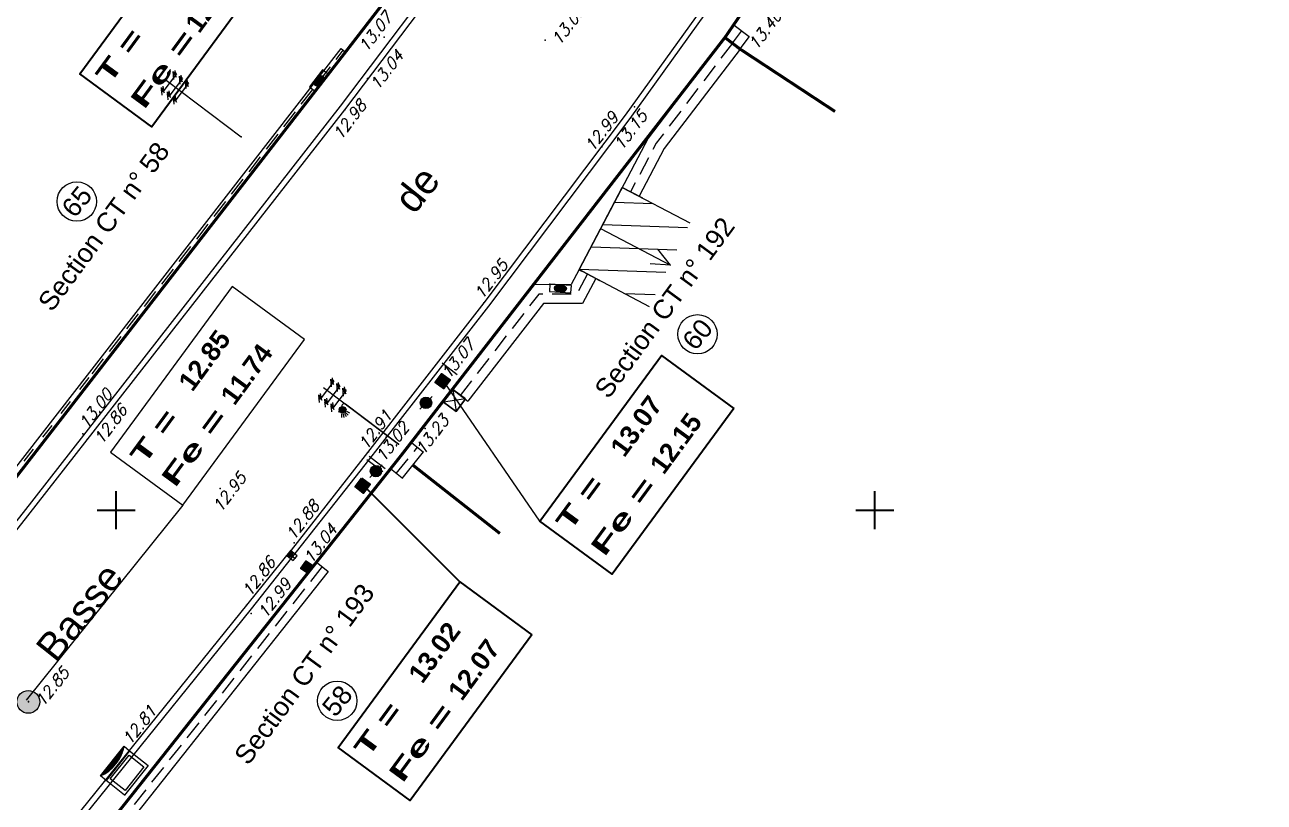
# Model space of a CAD drawing. Header units: metres. Extents: x 1380671 to 1381006, y 5226540 to 5226904.
# Drawn here: x 1380917.59 to 1380950.26, y 5226832.29 to 5226852.8 of the extents above; entities that cross this region are included whole.
import ezdxf
from ezdxf.enums import TextEntityAlignment as Align

# ---------------------------------------------------------------- set-up
doc = ezdxf.new("R2010")
doc.units = ezdxf.units.M
doc.header["$LTSCALE"] = 2
doc.linetypes.add('Grille', pattern=[0.4, 0.2, -0.2])
doc.linetypes.add('INTERROMPU2', pattern=[0.375, 0.25, -0.125])
for name, color, linetype, lineweight in [('ASSEP_P_AFFRON', 30, 'Continuous', 0), ('ASSEP_P_AV----', 30, 'Continuous', 0), ('ASSEP_P_AV--RC', 30, 'Continuous', 0), ('ASSEP_P_TEXRCA', 30, 'Continuous', 0), ('ASSEP_P_TEXRP', 30, 'Continuous', 0), ('ASSEP_P_TEXRRA', 30, 'Continuous', 0), ('ASSEU_P_TEXRCA', 32, 'Continuous', 0), ('ASSEU_P_TEXRRA', 32, 'Continuous', 0), ('CAD_F_PARCELLE', 253, 'Continuous', 0), ('EAU_P_BCR', 5, 'Continuous', 0), ('ECLAI_P_SUPPE1', 6, 'Continuous', 0), ('ELEC_P_SUPEBTB', 1, 'Continuous', 0), ('FDP_F_BATI', 7, 'Continuous', 9), ('FDP_F_BATIPILI', 7, 'Continuous', 0), ('FDP_F_PARCELLE', 7, 'Continuous', 0), ('FDP_F_TBATNUM', 7, 'Continuous', 0), ('FDP_L_BATI', 7, 'Continuous', 0), ('FDP_L_MURBAHUT', 7, 'Continuous', 0), ('FDP_L_MURPLEIN', 7, 'Continuous', 0), ('FDP_P_SEUILPIE', 7, 'Continuous', 0), ('GAZ_P_AFFREC', 2, 'Continuous', 0), ('TOPOALT', 7, 'Continuous', 0), ('TOPOJIS', 7, 'Continuous', 0), ('VOIE_F_TEXNOM', 252, 'Continuous', 0), ('VOIE_L_BORDURE', 252, 'Continuous', 0)]:
    doc.layers.add(name, color=color, linetype=linetype, lineweight=lineweight)
for name, color, linetype in [('ASSEU_TEXRCA', 32, 'Continuous'), ('ASSEU_TEXRP', 32, 'Continuous'), ('MEP_F_CARRO', 7, 'Continuous')]:
    doc.layers.add(name, color=color, linetype=linetype)
doc.layers.get('0').freeze()
doc.styles.add('ARIAL', font='arialbd.ttf')
doc.styles.add('Arial 1.0', font='arial.ttf', dxfattribs={"height": 0.2})
doc.styles.add('Romans 1.5', font='Romans.shx', dxfattribs={"height": 0.3})

# ---------------------------------------------------------------- blocks, each defined once
blk = doc.blocks.new('TCPOINT')
at = {"color": 0}
blk.add_point((0, 0), dxfattribs=at)
at = {"layer": 'TOPOALT', "style": 'Romans 1.5'}
blk.add_attdef('ALT', text='', height=0.3, dxfattribs=at).set_placement((0.1, -0.1), align=Align.TOP_LEFT)
blk = doc.blocks.new('ftc098')
blk.add_line((0, 0.25), (0, 0))
at = {"color": 0}
for p, q in [((1, 0.25), (1, 0)), ((1, 0), (1, 0.25)), ((1, 0), (0, 0))]:
    blk.add_line(p, q, dxfattribs=at)
at = {"flags": 128}
for points in [[(0.5, 0.85), (0.412, 0.65)], [(0.5, 0), (0.5, 0.85)], [(0.5, 0.85), (0.588, 0.65)]]:
    blk.add_lwpolyline(points, dxfattribs=at)
blk = doc.blocks.new('ftc038b')
h = blk.add_hatch(color=256)
edge = h.paths.add_edge_path()
edge.add_ellipse((0.5, 0.099), major_axis=(-0.281, 0), ratio=0.350534, start_angle=0, end_angle=360)
blk.add_line((0, 0), (1, 0))
at = {"linetype": 'Continuous'}
blk.add_line((0, 0), (1, 0), dxfattribs=at)
blk.add_lwpolyline([(0, 0), (1, 0), (1, 0.197), (0, 0.197)], close=True)
blk.add_ellipse((0.5, 0.099), major_axis=(-0.281, 0), ratio=0.350534)
blk = doc.blocks.new('ftc009')
at = {"color": 0}
for p, q in [((0, 1), (1, 1)), ((0, 0), (1, 1)), ((1, 1), (0, 1)), ((0, 1), (1, 0)), ((1, 1), (1, 0)), ((1, 0), (1, 1)), ((1, 0), (0, 0))]:
    blk.add_line(p, q, dxfattribs=at)
blk.add_line((0, 1), (0, 0))
blk = doc.blocks.new('ftc001')
blk.add_hatch(color=256).paths.add_polyline_path([(0, 0), (0, 1), (1, 1), (1, 0)])
at = {"color": 0}
blk.add_lwpolyline([(0, 0), (0, 1), (1, 1), (1, 0)], close=True, dxfattribs=at)
blk = doc.blocks.new('point')
blk.add_point((0, 0))
blk = doc.blocks.new('ftc041')
for color, points in [(30, [(-0.11, 1.665), (-0.245, 1.76, 0.106841), (-0.252, 1.726, 0.662962)]), (256, [(-0.245, 1.76), (-0.11, 1.665, 0.202673), (-0.085, 1.726, 0.806944)])]:
    blk.add_hatch(color=color).paths.add_polyline_path(points)
blk.add_line((-0.27, 1.778), (-0.08, 1.645))
at = {"color": 30}
for points in [[(-0.269, 1.682), (-0.344, 1.63)], [(-0.243, 1.651), (-0.304, 1.578)], [(-0.209, 1.63), (-0.251, 1.543)], [(-0.174, 1.619), (-0.191, 1.526)], [(-0.128, 1.62), (-0.119, 1.531)]]:
    blk.add_lwpolyline(points, dxfattribs=at)
at = {"color": 0}
blk.add_lwpolyline([(0, 0), (0, 1.755)], dxfattribs=at)
blk.add_circle((-0.168, 1.726), 0.0839, dxfattribs=at)
blk.add_arc((-0.068, 1.743), 0.0691, 9.9206, 135.2883)
blk.add_blockref('point', (0, 0))
blk = doc.blocks.new('ftc027')
for points in [[(-0.298, 2.417), (-0.251, 2.417), (-0.251, 2.361), (-0.298, 2.361)], [(0.298, 2.417), (0.251, 2.417), (0.251, 2.361), (0.298, 2.361)], [(-0.298, 2.217), (-0.251, 2.217), (-0.251, 2.161), (-0.298, 2.161)], [(-0.298, 2.017), (-0.251, 2.017), (-0.251, 1.961), (-0.298, 1.961)], [(0.298, 2.217), (0.251, 2.217), (0.251, 2.161), (0.298, 2.161)], [(0.298, 2.017), (0.251, 2.017), (0.251, 1.961), (0.298, 1.961)]]:
    blk.add_hatch(color=256).paths.add_polyline_path(points)
at = {"color": 0}
for p, q in [((0.298, 2.361), (-0.298, 2.361)), ((0.298, 2.161), (-0.298, 2.161)), ((0.298, 1.961), (-0.298, 1.961))]:
    blk.add_line(p, q, dxfattribs=at)
at = {"flags": 128}
for points in [[(-0.378, 2.324), (-0.224, 2.463), (-0.296, 2.315), (-0.171, 2.445), (-0.171, 2.445)], [(0.14, 2.324), (0.295, 2.463), (0.223, 2.315), (0.348, 2.445), (0.348, 2.445)], [(-0.378, 2.124), (-0.224, 2.263), (-0.296, 2.115), (-0.171, 2.245), (-0.171, 2.245)], [(-0.378, 1.924), (-0.224, 2.063), (-0.296, 1.915), (-0.171, 2.045), (-0.171, 2.045)], [(0.14, 2.124), (0.295, 2.263), (0.223, 2.115), (0.348, 2.245), (0.348, 2.245)], [(0.14, 1.924), (0.295, 2.063), (0.223, 1.915), (0.348, 2.045), (0.348, 2.045)]]:
    blk.add_lwpolyline(points, dxfattribs=at)
for points in [[(-0.298, 2.417), (-0.251, 2.417), (-0.251, 2.361), (-0.298, 2.361)], [(0.298, 2.417), (0.251, 2.417), (0.251, 2.361), (0.298, 2.361)], [(-0.298, 2.217), (-0.251, 2.217), (-0.251, 2.161), (-0.298, 2.161)], [(-0.298, 2.017), (-0.251, 2.017), (-0.251, 1.961), (-0.298, 1.961)], [(0.298, 2.217), (0.251, 2.217), (0.251, 2.161), (0.298, 2.161)], [(0.298, 2.017), (0.251, 2.017), (0.251, 1.961), (0.298, 1.961)]]:
    blk.add_lwpolyline(points, close=True)
at = {"color": 0}
blk.add_lwpolyline([(0, 2.475), (0, 0)], dxfattribs=at)
blk.add_blockref('point', (0, 0))
blk = doc.blocks.new('ftc025')
h = blk.add_hatch(color=256)
edge = h.paths.add_edge_path()
edge.add_arc((0, 0), 0.15, 0, 360)
for q in [(-0.164, -0.168), (0.164, 0.168)]:
    blk.add_line((0, 0), q)
blk.add_circle((0, 0), 0.15)
blk.add_blockref('point', (0, 0))
blk = doc.blocks.new('ftc015')
for p, q in [((0.029, -0.3), (0.115, -0.214)), ((0.066, -0.3), (0.194, -0.172)), ((0.104, -0.3), (0.256, -0.147)), ((0.141, -0.3), (0.31, -0.131)), ((0.179, -0.3), (0.359, -0.12)), ((0.216, -0.3), (0.404, -0.113)), ((0.254, -0.3), (0.445, -0.108)), ((0.291, -0.3), (0.484, -0.107)), ((0.328, -0.3), (0.522, -0.107)), ((0.366, -0.3), (0.557, -0.109)), ((0.403, -0.3), (0.591, -0.112)), ((0.441, -0.3), (0.624, -0.117)), ((0.478, -0.3), (0.655, -0.123)), ((0.515, -0.3), (0.686, -0.13)), ((0.553, -0.3), (0.715, -0.138)), ((0.59, -0.3), (0.743, -0.147)), ((0.628, -0.3), (0.77, -0.157)), ((0.665, -0.3), (0.797, -0.168)), ((0.703, -0.3), (0.823, -0.18)), ((0.74, -0.3), (0.847, -0.193)), ((0.777, -0.3), (0.871, -0.206)), ((0.815, -0.3), (0.895, -0.22)), ((0.852, -0.3), (0.917, -0.235)), ((0.89, -0.3), (0.939, -0.25)), ((0.927, -0.3), (0.961, -0.267)), ((0.965, -0.3), (0.981, -0.283))]:
    blk.add_line(p, q)
blk.add_lwpolyline([(0, 1), (1, 1), (1, 0), (0, 0), (0, 1)])
for points in [[(0.1, 0.9), (0.9, 0.9), (0.9, 0.1), (0.1, 0.1)], [(0, 0), (1, 0), (1, -0.3), (0, -0.3)]]:
    blk.add_lwpolyline(points, close=True)
blk.add_arc((0.5, -0.849), 0.742, 47.6561, 132.3439)
blk = doc.blocks.new('ftc016')
for p, q in [((0, 0.02), (0.48, 0.5)), ((0, 0.06), (0.44, 0.5)), ((0.01, 0.11), (0.39, 0.49)), ((0.02, 0), (0.52, 0.5)), ((0.03, 0.16), (0.34, 0.47)), ((0.05, 0), (0.55, 0.5)), ((0.05, 0.22), (0.28, 0.45)), ((0.09, 0), (0.58, 0.49)), ((0.13, 0), (0.62, 0.49)), ((0.17, 0), (0.64, 0.48)), ((0.2, 0), (0.67, 0.47)), ((0.24, 0), (0.7, 0.46)), ((0.28, 0), (0.72, 0.45)), ((0.32, 0), (0.75, 0.43)), ((0.35, 0), (0.77, 0.42)), ((0.39, 0), (0.79, 0.4)), ((0.43, 0), (0.82, 0.39)), ((0.47, 0), (0.84, 0.37)), ((0.5, 0), (0.85, 0.35)), ((0.54, 0), (0.87, 0.33)), ((0.58, 0), (0.89, 0.31)), ((0.61, 0), (0.91, 0.29)), ((0.65, 0), (0.92, 0.27)), ((0.69, 0), (0.94, 0.25)), ((0.73, 0), (0.95, 0.22)), ((0.76, 0), (0.96, 0.2)), ((0.8, 0), (0.97, 0.17)), ((0.84, 0), (0.98, 0.14)), ((0.88, 0), (0.99, 0.11)), ((0.91, 0), (0.99, 0.08)), ((0.95, 0), (1, 0.05)), ((0.99, 0), (1, 0.01))]:
    blk.add_line(p, q)
blk.add_lwpolyline([(0, 0), (1, 0), (1, 1), (0, 1)], close=True)
blk.add_arc((0.5, 0), 0.5, 0, 180)
blk = doc.blocks.new('ftc002')
h = blk.add_hatch(color=256)
edge = h.paths.add_edge_path()
edge.add_arc((0, 0), 0.3, 0, 360)
at = {"color": 0}
blk.add_line((0, 0), (0, 0), dxfattribs=at)
blk.add_circle((0, 0), 0.3, dxfattribs=at)
blk.add_blockref('point', (0, 0))

msp = doc.modelspace()

# ---------------------------------------------------------------- hatches: boundary and pattern name
at = {"layer": 'FDP_F_BATI'}
h = msp.add_hatch(dxfattribs=at)
h.set_pattern_fill('_U', color=256, scale=0.6, angle=-2.0042, style=0, pattern_type=0)
h.set_pattern_definition([(357.995834542, (0, 0), (0.02098329197, 0.59963297229), [])])
h.paths.add_polyline_path([(1380933.782, 5226848.279), (1380933.339, 5226848.511), (1380932.77, 5226847.427), (1380933.212, 5226847.195)])
h.paths.add_polyline_path([(1380935.119, 5226847.577), (1380933.782, 5226848.279), (1380933.212, 5226847.195), (1380934.585, 5226846.474)])
h.paths.add_polyline_path([(1380933.212, 5226847.195), (1380932.77, 5226847.427), (1380932.2, 5226846.343), (1380932.643, 5226846.111)])
h.paths.add_polyline_path([(1380933.212, 5226847.195), (1380932.643, 5226846.111), (1380932.742, 5226846.058), (1380934.052, 5226845.371), (1380934.585, 5226846.474)], flags=17)
h.paths.add_polyline_path([(1380932.828, 5226842.879), (1380936.34, 5226847.663), (1380935.715, 5226848.122), (1380932.203, 5226843.338)], flags=9)

# ---------------------------------------------------------------- linework, layer by layer
at = {"layer": 'ASSEP_P_TEXRCA', "flags": 128}
msp.add_lwpolyline([(1380924.963, 5226844.502), (1380923.061, 5226845.899), (1380919.853, 5226841.53), (1380921.756, 5226840.133)], close=True, dxfattribs=at)
msp.add_lwpolyline([(1380921.756, 5226840.133), (1380917.626, 5226834.983)], dxfattribs=at)
at = {"layer": 'ASSEU_P_TEXRCA', "flags": 128}
msp.add_lwpolyline([(1380931.17, 5226839.708), (1380928.644, 5226843.383)], dxfattribs=at)
at = {"layer": 'ASSEU_TEXRCA', "color": 32, "flags": 128}
for points in [[(1380924.149, 5226854.475), (1380920.941, 5226850.107), (1380919.039, 5226851.503), (1380922.247, 5226855.872)], [(1380936.28, 5226842.68), (1380933.072, 5226838.311), (1380931.17, 5226839.708), (1380934.377, 5226844.076)], [(1380930.958, 5226836.71), (1380927.751, 5226832.341), (1380925.848, 5226833.738), (1380929.056, 5226838.107)]]:
    msp.add_lwpolyline(points, close=True, dxfattribs=at)
msp.add_lwpolyline([(1380929.056, 5226838.107), (1380926.497, 5226840.666)], dxfattribs=at)
at = {"layer": 'CAD_F_PARCELLE', "const_width": 0.08, "flags": 128}
for points in [[(1380950.22, 5226874.118), (1380946.66, 5226867.903), (1380943.408, 5226863.227), (1380936.055, 5226852.478), (1380927.526, 5226841.461), (1380919.686, 5226831.567), (1380912.229, 5226822.325), (1380910.504, 5226820.265), (1380917.658, 5226815.173)], [(1380915.537, 5226838.51), (1380926.045, 5226852.082), (1380927.675, 5226854.193), (1380922.951, 5226858.998)], [(1380936.045, 5226852.464), (1380936.443, 5226852.161), (1380938.948, 5226850.513)], [(1380927.82, 5226841.187), (1380930.114, 5226839.383)]]:
    msp.add_lwpolyline(points, dxfattribs=at)
at = {"layer": 'FDP_F_TBATNUM'}
for centre in [(1380918.961, 5226848.138), (1380935.323, 5226844.637), (1380925.826, 5226834.971)]:
    msp.add_circle(centre, 0.519, dxfattribs=at)
at = {"layer": 'FDP_L_BATI', "flags": 128}
for points in [[(1380933.339, 5226848.511), (1380935.119, 5226847.577)], [(1380932.2, 5226846.343), (1380934.052, 5226845.371)], [(1380928.961, 5226842.603), (1380928.628, 5226842.846)]]:
    msp.add_lwpolyline(points, dxfattribs=at)
at = {"layer": 'FDP_L_MURBAHUT'}
for p, q in [((1380936.29, 5226852.79), (1380936.687, 5226852.487)), ((1380936.045, 5226852.464), (1380936.443, 5226852.161)), ((1380928.871, 5226843.179), (1380929.266, 5226842.873)), ((1380925.273, 5226838.632), (1380925.586, 5226838.384))]:
    msp.add_line(p, q, dxfattribs=at)
at = {"layer": 'FDP_L_MURBAHUT', "flags": 128}
for points in [[(1380936.045, 5226852.464), (1380936.29, 5226852.79)], [(1380936.045, 5226852.464), (1380936.045, 5226852.464), (1380934.021, 5226849.81), (1380932.2, 5226846.343), (1380931.992, 5226845.946), (1380931.014, 5226845.945), (1380928.871, 5226843.179)], [(1380936.445, 5226852.164), (1380936.689, 5226852.49)], [(1380919.303, 5226843.638), (1380925.926, 5226852.174), (1380926.045, 5226852.082), (1380919.422, 5226843.546), (1380919.422, 5226843.546)], [(1380936.443, 5226852.161), (1380934.444, 5226849.54), (1380933.782, 5226848.279)], [(1380932.643, 5226846.111), (1380932.643, 5226846.111), (1380932.294, 5226845.446), (1380931.259, 5226845.445), (1380929.266, 5226842.873)], [(1380913.738, 5226839.964), (1380915.536, 5226838.511), (1380915.683, 5226838.706), (1380916.009, 5226839.153), (1380919.422, 5226843.546)], [(1380913.832, 5226840.08), (1380915.51, 5226838.725), (1380915.563, 5226838.795), (1380915.889, 5226839.243), (1380919.303, 5226843.638)], [(1380927.227, 5226841.088), (1380927.227, 5226841.088), (1380927.784, 5226841.782)], [(1380927.784, 5226841.782), (1380928.097, 5226841.53)], [(1380927.539, 5226840.837), (1380928.096, 5226841.532)], [(1380927.54, 5226840.838), (1380927.227, 5226841.088)], [(1380925.273, 5226838.632), (1380919.688, 5226831.565)], [(1380925.586, 5226838.384), (1380920.002, 5226831.317)]]:
    msp.add_lwpolyline(points, dxfattribs=at)
at = {"layer": 'FDP_L_MURBAHUT', "linetype": 'Grille', "flags": 128}
for points in [[(1380936.245, 5226852.314), (1380936.49, 5226852.64)], [(1380913.785, 5226840.022), (1380915.523, 5226838.618), (1380915.623, 5226838.751), (1380915.949, 5226839.198), (1380919.363, 5226843.592)]]:
    msp.add_lwpolyline(points, dxfattribs=at)
at = {"layer": 'FDP_L_MURBAHUT', "linetype": 'INTERROMPU2', "flags": 128}
for points in [[(1380936.244, 5226852.313), (1380934.232, 5226849.675), (1380933.56, 5226848.395)], [(1380919.363, 5226843.592), (1380925.986, 5226852.128)], [(1380932.422, 5226846.227), (1380932.422, 5226846.227), (1380932.143, 5226845.696), (1380931.137, 5226845.695), (1380929.068, 5226843.026)], [(1380927.383, 5226840.962), (1380927.94, 5226841.657)], [(1380925.43, 5226838.508), (1380919.845, 5226831.441)]]:
    msp.add_lwpolyline(points, dxfattribs=at)
at = {"layer": 'FDP_L_MURPLEIN'}
for p, q in [((1380932.2, 5226846.343), (1380932.641, 5226846.107)), ((1380932.2, 5226846.343), (1380932.271, 5226846.306)), ((1380925.273, 5226838.632), (1380925.335, 5226838.583))]:
    msp.add_line(p, q, dxfattribs=at)
at = {"layer": 'FDP_L_MURPLEIN', "flags": 128}
msp.add_lwpolyline([(1380932.643, 5226846.111), (1380932.633, 5226846.091)], dxfattribs=at)
at = {"layer": 'MEP_F_CARRO'}
for p, q in [((1380920, 5226839.5), (1380920, 5226840.5)), ((1380940, 5226839.5), (1380940, 5226840.5)), ((1380919.5, 5226840), (1380920.5, 5226840)), ((1380939.5, 5226840), (1380940.5, 5226840))]:
    msp.add_line(p, q, dxfattribs=at)
at = {"layer": 'VOIE_L_BORDURE', "flags": 128}
for points in [[(1380874.785, 5226785.581), (1380881.504, 5226794.004), (1380891.313, 5226806.369), (1380897.069, 5226813.701), (1380898.62, 5226815.72), (1380900.057, 5226817.56), (1380907.781, 5226827.46), (1380916.747, 5226838.922), (1380916.747, 5226838.922), (1380917.557, 5226839.937), (1380925.91, 5226850.652), (1380929.106, 5226854.886), (1380932.517, 5226859.893), (1380939.312, 5226869.874), (1380940.115, 5226871.123), (1380942.613, 5226875.5), (1380945.075, 5226879.857)], [(1380881.621, 5226793.911), (1380881.621, 5226793.911), (1380891.431, 5226806.276), (1380897.188, 5226813.609), (1380898.738, 5226815.629), (1380900.175, 5226817.467), (1380907.9, 5226827.368), (1380916.865, 5226838.83), (1380916.865, 5226838.83), (1380917.675, 5226839.845), (1380926.029, 5226850.561), (1380929.228, 5226854.799), (1380932.641, 5226859.808), (1380939.437, 5226869.791), (1380940.243, 5226871.045), (1380940.243, 5226871.045), (1380940.243, 5226871.045), (1380942.743, 5226875.426), (1380945.206, 5226879.783)], [(1380949.283, 5226874.193), (1380947.831, 5226871.619), (1380942.109, 5226862.606), (1380935.984, 5226853.736), (1380933.538, 5226850.331), (1380929.81, 5226845.375), (1380926.558, 5226841.19), (1380923.554, 5226837.398), (1380911.558, 5226822.523)], [(1380949.151, 5226874.265), (1380947.703, 5226871.697), (1380941.983, 5226862.689), (1380935.861, 5226853.823), (1380933.417, 5226850.42), (1380929.691, 5226845.466), (1380926.44, 5226841.283), (1380924.611, 5226838.946), (1380924.611, 5226838.946)], [(1380928.988, 5226843.569), (1380928.589, 5226843.877)], [(1380927.09, 5226841.087), (1380926.672, 5226841.409)], [(1380927.029, 5226841.008), (1380926.611, 5226841.329)], [(1380924.704, 5226838.73), (1380924.555, 5226838.844)]]:
    msp.add_lwpolyline(points, dxfattribs=at)
at = {"layer": 'VOIE_L_BORDURE', "linetype": 'Continuous', "flags": 128}
msp.add_lwpolyline([(1380911.388, 5226822.594), (1380912.66, 5226824.137), (1380923.882, 5226838.039)], dxfattribs=at)
at = {"layer": 'VOIE_L_BORDURE'}
msp.add_polyline3d([(1380923.882, 5226838.039, 12.869), (1380924.611, 5226838.946, 12.874)], dxfattribs=at)

# ---------------------------------------------------------------- block references
at = {"layer": 'ASSEP_P_AFFRON', "rotation": 359.5558508231284}
msp.add_blockref('ftc002', (1380917.685, 5226834.941), dxfattribs=at)
at = {"layer": 'ASSEP_P_AV----', "xscale": 0.1650128575822189, "yscale": 0.2108687120128991, "rotation": 232.1118606646744}
msp.add_blockref('ftc016', (1380924.604, 5226838.926), dxfattribs=at)
at = {"layer": 'ASSEP_P_AV--RC', "xscale": 0.9999201935088143, "yscale": 0.6255327724137117, "rotation": 231.5866338443602}
msp.add_blockref('ftc015', (1380920.354, 5226833.654), dxfattribs=at)
at = {"layer": 'ASSEU_TEXRCA'}
for p, xscale, yscale, rotation in [((1380928.408, 5226843.371), 0.2802492434018337, 0.2802492434018337, 323.5477071668595), ((1380926.47, 5226840.844), 0.2833626754173159, 0.2833626754173159, 232.4901276616508), ((1380924.999, 5226838.654), 0.2269707057329032, 0.2269707057329032, 235.557756925833)]:
    msp.add_blockref('ftc001', p, dxfattribs=dict(at, xscale=xscale, yscale=yscale, rotation=rotation))
at = {"layer": 'EAU_P_BCR'}
for p in [(1380928.166, 5226842.829), (1380926.846, 5226841.028)]:
    msp.add_blockref('ftc025', p, dxfattribs=at)
at = {"layer": 'ECLAI_P_SUPPE1', "rotation": 52.95555}
msp.add_blockref('ftc041', (1380927.444, 5226841.738), dxfattribs=at)
at = {"layer": 'ELEC_P_SUPEBTB', "rotation": 52.95555}
for p in [(1380923.294, 5226849.845), (1380927.444, 5226841.738)]:
    msp.add_blockref('ftc027', p, dxfattribs=at)
at = {"layer": 'FDP_F_BATIPILI', "xscale": 0.4124363514843922, "yscale": 0.4124363514843922, "rotation": 233.8970763891073}
msp.add_blockref('ftc009', (1380928.871, 5226843.179), dxfattribs=at)
at = {"layer": 'FDP_P_SEUILPIE', "xscale": 2.44911758022758, "yscale": 2.44911758022758, "rotation": 242.2983020784249}
msp.add_blockref('ftc098', (1380933.339, 5226848.511), dxfattribs=at)
at = {"layer": 'GAZ_P_AFFREC'}
for p, xscale, rotation in [((1380925.25, 5226851.04), 0.5665898932356345, 52.24310921423182), ((1380931.999, 5226845.926), 0.5690756059819124, 176.3638387063095)]:
    msp.add_blockref('ftc038b', p, dxfattribs=dict(at, xscale=xscale, rotation=rotation))
at = {"layer": 'TOPOJIS'}
ref = msp.add_blockref('TCPOINT', (1380927.062, 5226852.475), dxfattribs=at)
ref.add_attrib('ALT', '13.07', dxfattribs={"layer": 'TOPOALT', "height": 0.3, "rotation": 52.8578, "style": 'Romans 1.5', "oblique": 18}).set_placement((1380926.355, 5226852.232), align=Align.TOP_LEFT)
ref = msp.add_blockref('TCPOINT', (1380931.303, 5226852.393), dxfattribs=at)
ref.add_attrib('ALT', '13.09', dxfattribs={"layer": 'TOPOALT', "height": 0.3, "rotation": 52.8578, "style": 'Romans 1.5', "oblique": 18}).set_placement((1380931.443, 5226852.413), align=Align.TOP_LEFT)
ref = msp.add_blockref('TCPOINT', (1380936.615, 5226853.167), dxfattribs=at)
ref.add_attrib('ALT', '13.40', dxfattribs={"layer": 'TOPOALT', "height": 0.3, "rotation": 52.8578, "style": 'Romans 1.5', "oblique": 18}).set_placement((1380936.631, 5226852.288), align=Align.TOP_LEFT)
ref = msp.add_blockref('TCPOINT', (1380926.623, 5226851.386), dxfattribs=at)
ref.add_attrib('ALT', '13.04', dxfattribs={"layer": 'TOPOALT', "height": 0.3, "rotation": 52.8578, "style": 'Romans 1.5', "oblique": 18}).set_placement((1380926.655, 5226851.23), align=Align.TOP_LEFT)
for p in [(1380926.045, 5226852.082), (1380925.596, 5226851.488), (1380925.25, 5226851.04), (1380923.294, 5226849.845), (1380931.431, 5226845.962), (1380919.422, 5226843.546), (1380928.634, 5226843.205), (1380928.628, 5226842.846), (1380927.8, 5226841.829), (1380927.277, 5226841.153), (1380926.298, 5226840.619), (1380924.502, 5226838.796), (1380924.72, 5226838.732), (1380924.87, 5226838.467), (1380919.732, 5226832.87), (1380920.225, 5226832.485)]:
    msp.add_blockref('TCPOINT', p, dxfattribs=at)
ref = msp.add_blockref('TCPOINT', (1380926.029, 5226850.561), dxfattribs=at)
ref.add_attrib('ALT', '12.98', dxfattribs={"layer": 'TOPOALT', "height": 0.3, "rotation": 52.8578, "style": 'Romans 1.5', "oblique": 18}).set_placement((1380925.677, 5226849.917), align=Align.TOP_LEFT)
ref = msp.add_blockref('TCPOINT', (1380932.798, 5226849.577), dxfattribs=at)
ref.add_attrib('ALT', '12.99', dxfattribs={"layer": 'TOPOALT', "height": 0.3, "rotation": 52.8578, "style": 'Romans 1.5', "oblique": 18}).set_placement((1380932.317, 5226849.602), align=Align.TOP_LEFT)
ref = msp.add_blockref('TCPOINT', (1380933.666, 5226850.636), dxfattribs=at)
ref.add_attrib('ALT', '13.15', dxfattribs={"layer": 'TOPOALT', "height": 0.3, "rotation": 52.8578, "style": 'Romans 1.5', "oblique": 18}).set_placement((1380933.08, 5226849.641), align=Align.TOP_LEFT)
ref = msp.add_blockref('TCPOINT', (1380929.691, 5226845.466), dxfattribs=at)
ref.add_attrib('ALT', '12.95', dxfattribs={"layer": 'TOPOALT', "height": 0.3, "rotation": 52.8578, "style": 'Romans 1.5', "oblique": 18}).set_placement((1380929.405, 5226845.708), align=Align.TOP_LEFT)
ref = msp.add_blockref('TCPOINT', (1380928.408, 5226843.371), dxfattribs=at)
ref.add_attrib('ALT', '13.07', dxfattribs={"layer": 'TOPOALT', "height": 0.3, "rotation": 52.8578, "style": 'Romans 1.5', "oblique": 18}).set_placement((1380928.533, 5226843.607), align=Align.TOP_LEFT)
ref = msp.add_blockref('TCPOINT', (1380919.124, 5226842.013), dxfattribs=at)
ref.add_attrib('ALT', '13.00', dxfattribs={"layer": 'TOPOALT', "height": 0.3, "rotation": 52.8578, "style": 'Romans 1.5', "oblique": 18}).set_placement((1380918.985, 5226842.294), align=Align.TOP_LEFT)
ref = msp.add_blockref('TCPOINT', (1380919.236, 5226841.862), dxfattribs=at)
ref.add_attrib('ALT', '12.86', dxfattribs={"layer": 'TOPOALT', "height": 0.3, "rotation": 52.8578, "style": 'Romans 1.5', "oblique": 18}).set_placement((1380919.376, 5226841.882), align=Align.TOP_LEFT)
ref = msp.add_blockref('TCPOINT', (1380926.651, 5226841.537), dxfattribs=at)
ref.add_attrib('ALT', '12.91', dxfattribs={"layer": 'TOPOALT', "height": 0.3, "rotation": 52.8578, "style": 'Romans 1.5', "oblique": 18}).set_placement((1380926.352, 5226841.738), align=Align.TOP_LEFT)
ref = msp.add_blockref('TCPOINT', (1380927.113, 5226841.923), dxfattribs=at)
ref.add_attrib('ALT', '13.02', dxfattribs={"layer": 'TOPOALT', "height": 0.3, "rotation": 52.8578, "style": 'Romans 1.5', "oblique": 18}).set_placement((1380926.805, 5226841.416), align=Align.TOP_LEFT)
ref = msp.add_blockref('TCPOINT', (1380928.147, 5226842.15), dxfattribs=at)
ref.add_attrib('ALT', '13.23', dxfattribs={"layer": 'TOPOALT', "height": 0.3, "rotation": 52.8578, "style": 'Romans 1.5', "oblique": 18}).set_placement((1380927.853, 5226841.608), align=Align.TOP_LEFT)
ref = msp.add_blockref('TCPOINT', (1380922.742, 5226840.569), dxfattribs=at)
ref.add_attrib('ALT', '12.95', dxfattribs={"layer": 'TOPOALT', "height": 0.3, "rotation": 52.8578, "style": 'Romans 1.5', "oblique": 18}).set_placement((1380922.509, 5226840.095), align=Align.TOP_LEFT)
ref = msp.add_blockref('TCPOINT', (1380924.695, 5226839.135), dxfattribs=at)
ref.add_attrib('ALT', '12.88', dxfattribs={"layer": 'TOPOALT', "height": 0.3, "rotation": 52.8578, "style": 'Romans 1.5', "oblique": 18}).set_placement((1380924.436, 5226839.354), align=Align.TOP_LEFT)
ref = msp.add_blockref('TCPOINT', (1380924.999, 5226838.654), dxfattribs=at)
ref.add_attrib('ALT', '13.04', dxfattribs={"layer": 'TOPOALT', "height": 0.3, "rotation": 52.8578, "style": 'Romans 1.5', "oblique": 18}).set_placement((1380924.903, 5226838.735), align=Align.TOP_LEFT)
ref = msp.add_blockref('TCPOINT', (1380923.437, 5226837.492), dxfattribs=at)
ref.add_attrib('ALT', '12.86', dxfattribs={"layer": 'TOPOALT', "height": 0.3, "rotation": 52.8578, "style": 'Romans 1.5', "oblique": 18}).set_placement((1380923.285, 5226837.864), align=Align.TOP_LEFT)
ref = msp.add_blockref('TCPOINT', (1380923.558, 5226837.274), dxfattribs=at)
ref.add_attrib('ALT', '12.99', dxfattribs={"layer": 'TOPOALT', "height": 0.3, "rotation": 52.8578, "style": 'Romans 1.5', "oblique": 18}).set_placement((1380923.698, 5226837.294), align=Align.TOP_LEFT)
ref = msp.add_blockref('TCPOINT', (1380917.688, 5226834.954), dxfattribs=at)
ref.add_attrib('ALT', '12.85', dxfattribs={"layer": 'TOPOALT', "height": 0.3, "rotation": 51.5184, "style": 'Romans 1.5', "oblique": 18}).set_placement((1380917.829, 5226834.97), align=Align.TOP_LEFT)
ref = msp.add_blockref('TCPOINT', (1380920.354, 5226833.654), dxfattribs=at)
ref.add_attrib('ALT', '12.81', dxfattribs={"layer": 'TOPOALT', "height": 0.3, "rotation": 51.5184, "style": 'Romans 1.5', "oblique": 18}).set_placement((1380920.127, 5226833.96), align=Align.TOP_LEFT)

# ---------------------------------------------------------------- texts
at = {"layer": 'ASSEP_P_TEXRP', "style": 'ARIAL'}
msp.add_text('  11.74', height=0.5, rotation=53.7142, dxfattribs=at).set_placement((1380922.889, 5226842.421, -6.97))
at = {"layer": 'ASSEP_P_TEXRP', "style": 'ARIAL', "width": 1.651217}
msp.add_text('Fe =', height=0.5, rotation=53.7142, dxfattribs=at).set_placement((1380921.553, 5226840.567), (1380922.938, 5226842.454), align=Align.FIT)
at = {"layer": 'ASSEP_P_TEXRRA', "style": 'ARIAL'}
msp.add_text('12.85', height=0.5, rotation=53.7142, dxfattribs=at).set_placement((1380923.044, 5226844.507), align=Align.RIGHT)
at = {"layer": 'ASSEP_P_TEXRRA', "style": 'ARIAL', "width": 1.516535}
msp.add_text('T =', height=0.5, rotation=53.7142, dxfattribs=at).set_placement((1380920.736, 5226841.167), (1380921.66, 5226842.425), align=Align.FIT)
at = {"layer": 'ASSEU_P_TEXRRA', "style": 'ARIAL', "width": 1.516535}
for p, p2 in [((1380919.828, 5226851.209), (1380920.751, 5226852.467)), ((1380931.959, 5226839.414), (1380932.882, 5226840.671)), ((1380926.637, 5226833.444), (1380927.561, 5226834.701))]:
    msp.add_text('T =', height=0.5, rotation=53.7142, dxfattribs=at).set_placement(p, p2, align=Align.FIT)
at = {"layer": 'ASSEU_P_TEXRRA', "style": 'ARIAL'}
for s, p in [('13.07', (1380934.427, 5226842.775)), ('13.02', (1380929.105, 5226836.805))]:
    msp.add_text(s, height=0.5, rotation=53.7142, dxfattribs=at).set_placement(p, align=Align.RIGHT)
at = {"layer": 'ASSEU_TEXRP', "style": 'ARIAL'}
for s, p in [(' 12.30', (1380922.075, 5226852.394, -6.97)), ('  12.15', (1380934.205, 5226840.598, -6.97)), ('  12.07', (1380928.884, 5226834.629, -6.97))]:
    msp.add_text(s, height=0.5, rotation=53.7142, dxfattribs=at).set_placement(p)
at = {"layer": 'ASSEU_TEXRP', "style": 'ARIAL', "width": 1.651217}
for p, p2 in [((1380920.739, 5226850.54), (1380922.124, 5226852.427)), ((1380932.87, 5226838.745), (1380934.255, 5226840.631)), ((1380927.548, 5226832.775), (1380928.933, 5226834.661))]:
    msp.add_text('Fe =', height=0.5, rotation=53.7142, dxfattribs=at).set_placement(p, p2, align=Align.FIT)
at = {"layer": 'FDP_F_PARCELLE', "style": 'Arial 1.0'}
for s, p in [('Section CT n° 58', (1380919.871, 5226847.335)), ('Section CT n° 192', (1380934.655, 5226845.194)), ('Section CT n° 193', (1380925.158, 5226835.528))]:
    msp.add_text(s, height=0.5, rotation=53.7142, dxfattribs=at).set_placement(p, align=Align.CENTER)
at = {"layer": 'FDP_F_TBATNUM', "style": 'Arial 1.0'}
for s, p in [('65', (1380918.961, 5226848.138)), ('60', (1380935.323, 5226844.637)), ('58', (1380925.826, 5226834.971))]:
    msp.add_text(s, height=0.5, rotation=50.9417, dxfattribs=at).set_placement(p, align=Align.MIDDLE_CENTER)
at = {"layer": 'VOIE_F_TEXNOM', "style": 'Arial 1.0'}
msp.add_text('Rue                                      Basse                                          de                                              Saint-Eloi', height=0.75, rotation=51.4433, dxfattribs=at).set_placement((1380924.73, 5226844.455), align=Align.MIDDLE_CENTER)

doc.saveas('drawing.dxf')
